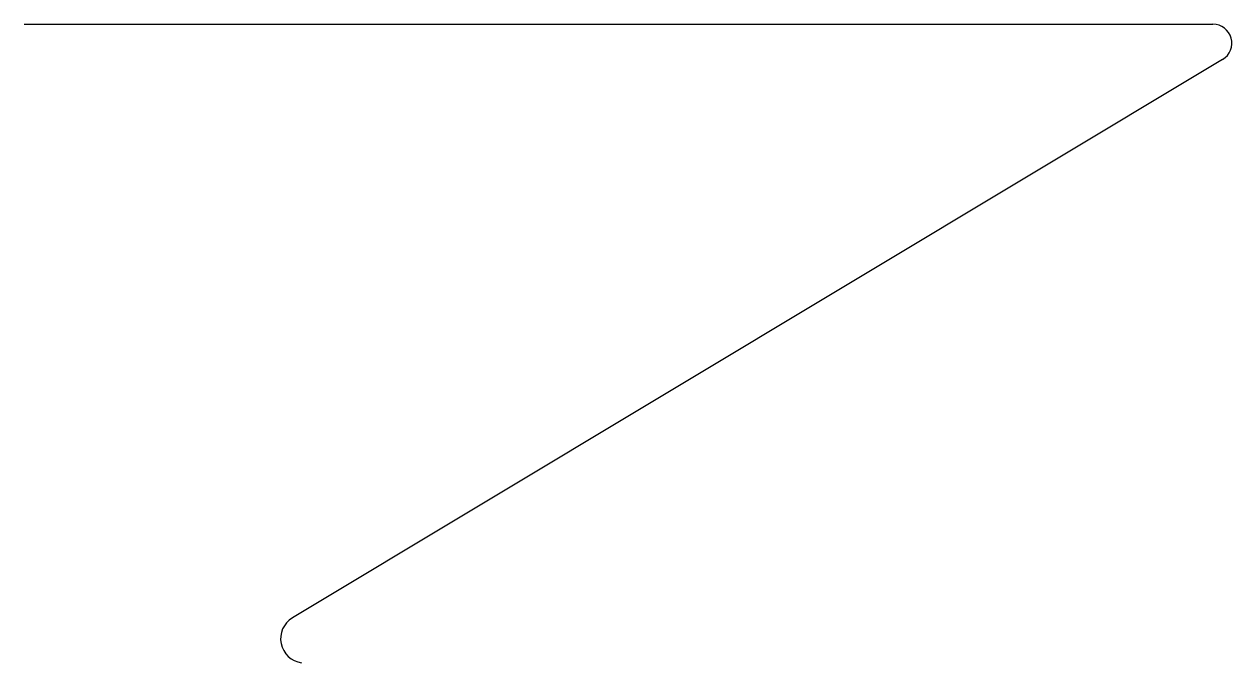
# Model space of a CAD drawing. Units: millimetres at full size, sheet at 1:100. Extents: x -15551 to 2093, y -6692 to 2633.
import ezdxf

# ---------------------------------------------------------------- set-up
doc = ezdxf.new("R2010")
doc.units = ezdxf.units.MM
doc.header["$LTSCALE"] = 100
doc.layers.add('0-0', color=7, linetype='Continuous')

msp = doc.modelspace()

# ---------------------------------------------------------------- linework, layer by layer
at = {"layer": '0-0'}
for p, q in [((-15551, 2632.7), (1816.3, 2632.7)), ((1958.8, 2118.2), (-11632.3, -6036.5))]:
    msp.add_line(p, q, dxfattribs=at)
for centre, radius, start, end in [((1816.3, 2355.7), 277, 300.96376, 90), ((-11449.6, -6341), 355, 120.96376, 261.8699)]:
    msp.add_arc(centre, radius, start, end, dxfattribs=at)

doc.saveas('drawing.dxf')
